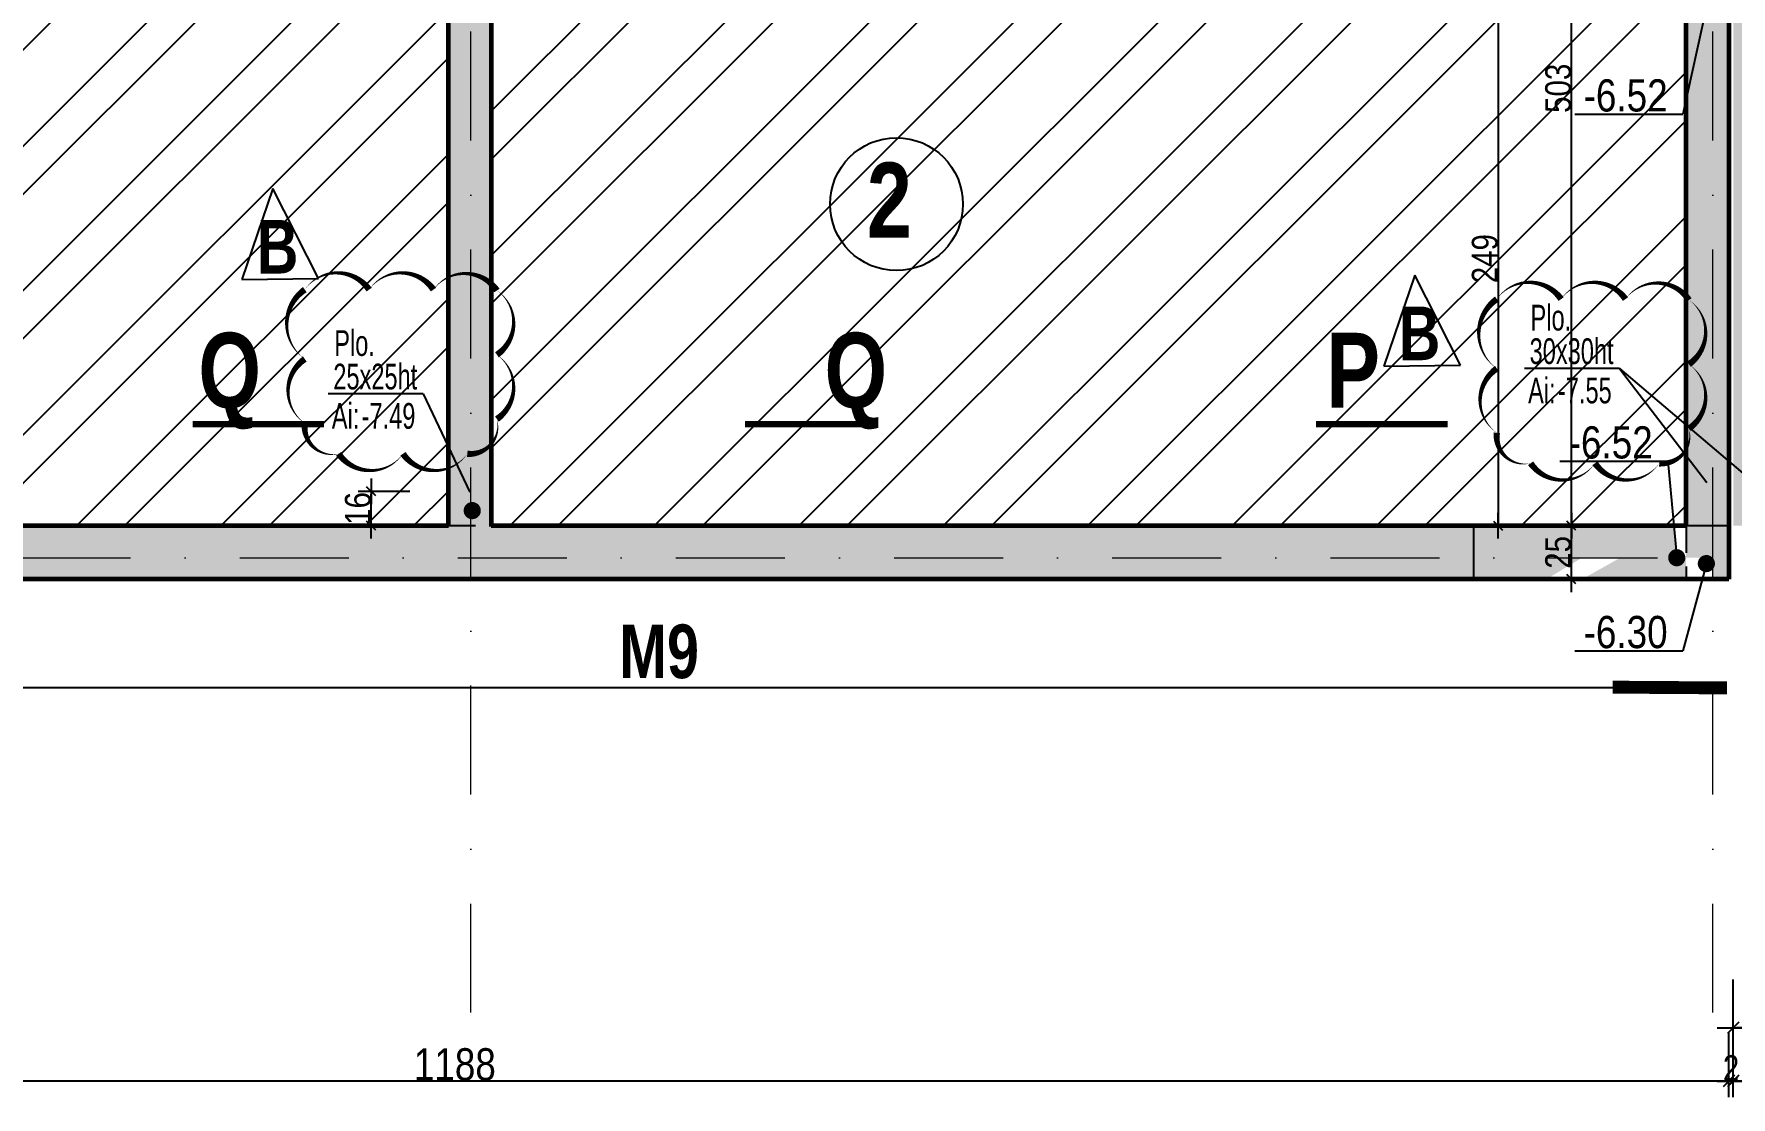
# Model space of a CAD drawing. Header units: millimetres. Extents: x 16050 to 21990, y -27198 to -22998.
# Drawn here: x 16915 to 17706, y -25696 to -25200 of the extents above; entities that cross this region are included whole.
import ezdxf
from ezdxf.enums import TextEntityAlignment as Align

# ---------------------------------------------------------------- set-up
doc = ezdxf.new("R2010")
doc.units = ezdxf.units.MM
doc.linetypes.add('CACHEX2', pattern=[19.05, 12.7, -6.35])
doc.linetypes.add('TIRETPTX2', pattern=[50.8, 25.4, -12.7, 0, -12.7])
for name, color, linetype in [('01_cote_gen', 4, 'Continuous'), ('01_murs_sup', 2, 'CACHEX2'), ('01_poch_murs', 253, 'Continuous'), ('01_resv', 32, 'Continuous'), ('01_texte', 230, 'Continuous'), ('AA_COTES', 2, 'Continuous')]:
    doc.layers.add(name, color=color, linetype=linetype)
doc.layers.add('01_murs_coup', color=5, linetype='Continuous', lineweight=60)
doc.layers.add('01_tram_axes', color=2, linetype='TIRETPTX2', lineweight=9)
doc.styles.add('ARIAL NA', font='ARIALN.TTF')
doc.styles.add('impact', font='impact.ttf')
doc.styles.add('STYLE2', font='ARIALN.TTF')
doc.dimstyles.new('JB50', dxfattribs={"dimscale": 0.1, "dimtxt": 150, "dimasz": 15, "dimexe": 0.1, "dimexo": 0.1, "dimgap": 0.09, "dimtad": 1, "dimdec": 1, "dimdsep": 46, "dimtxsty": 'STYLE2', "dimblk1": 'BOND_G', "dimblk2": 'BOND_D', "dimsah": 1, "dimcen": 1.5, "dimdle": 0.01, "dimse1": 1, "dimse2": 1, "dimclrd": 4, "dimclre": 2, "dimclrt": 6, "dimazin": 2, "dimtfac": 2.333333, "dimtdec": 1, "dimtix": 1, "dimtmove": 2, "dimatfit": 3, "dimldrblk": 'BOND_G', "dimfxl": 1, "dimtolj": 1, "dimtzin": 0, "dimarcsym": 0})
doc.dimstyles.new('JB50res', dxfattribs={"dimscale": 0.1, "dimtxt": 120, "dimasz": 12, "dimexe": 0.1, "dimexo": 0.1, "dimgap": 0.09, "dimtad": 1, "dimdec": 1, "dimdsep": 46, "dimtxsty": 'STYLE2', "dimblk1": 'BOND_G', "dimblk2": 'BOND_D', "dimsah": 1, "dimcen": 1.5, "dimdle": 0.01, "dimse1": 1, "dimse2": 1, "dimclrd": 4, "dimclre": 2, "dimclrt": 6, "dimazin": 2, "dimtfac": 2.333333, "dimtdec": 1, "dimtix": 1, "dimtmove": 2, "dimatfit": 3, "dimldrblk": 'BOND_G', "dimfxl": 1, "dimtolj": 1, "dimtzin": 0, "dimarcsym": 0})

# ---------------------------------------------------------------- blocks, each defined once
blk = doc.blocks.new('BOND_G')
at = {"layer": 'AA_COTES', "color": 0}
for p, q in [((0, -5), (0, 15)), ((5, 0), (-5, 0)), ((1.77, 1.77), (-1.77, -1.77))]:
    blk.add_line(p, q, dxfattribs=at)
blk = doc.blocks.new('BOND_D')
at = {"layer": 'AA_COTES', "color": 0}
for p, q in [((5, 0), (-5, 0)), ((-1.77, -1.77), (1.77, 1.77)), ((0, 5), (0, -15))]:
    blk.add_line(p, q, dxfattribs=at)
blk = doc.blocks.new('*D7358')
at = {"layer": '01_cote_gen', "color": 4, "lineweight": -2, "ltscale": 0.1, "transparency": 16777216}
blk.add_line((18575.72, -25663.69), (17708.72, -25663.69), dxfattribs=at)
at = {"layer": 'Defpoints', "color": 0, "ltscale": 0.1, "transparency": 16777216}
for p in [(17707.22, -25494.25), (18577.22, -25494.25), (17707.22, -25663.69)]:
    blk.add_point(p, dxfattribs=at)
at = {"layer": '01_cote_gen', "color": 4, "lineweight": -2, "ltscale": 0.1, "transparency": 16777216, "xscale": 1.5, "yscale": 1.5, "zscale": 1.5, "rotation": 180}
blk.add_blockref('BOND_D', (17707.22, -25663.69), dxfattribs=at)
at = {"layer": '01_cote_gen', "color": 4, "lineweight": -2, "ltscale": 0.1, "transparency": 16777216, "xscale": 1.5, "yscale": 1.5, "zscale": 1.5}
blk.add_blockref('BOND_G', (18577.22, -25663.69), dxfattribs=at)
at = {"layer": '01_cote_gen', "color": 6, "ltscale": 0.1, "transparency": 16777216, "insert": (18142.22, -25656.03), "char_height": 15, "attachment_point": 5, "style": 'STYLE2'}
blk.add_mtext('\\A1;870', dxfattribs=at)
blk = doc.blocks.new('*D7359')
at = {"layer": '01_cote_gen', "color": 4, "lineweight": -2, "ltscale": 0.1, "transparency": 16777216}
blk.add_line((19130.72, -25688.49), (17708.72, -25688.49), dxfattribs=at)
at = {"layer": 'Defpoints', "color": 0, "ltscale": 0.1, "transparency": 16777216}
for p in [(17707.22, -25669.69), (19132.22, -25669.69), (17707.22, -25688.49)]:
    blk.add_point(p, dxfattribs=at)
at = {"layer": '01_cote_gen', "color": 4, "lineweight": -2, "ltscale": 0.1, "transparency": 16777216, "xscale": 1.5, "yscale": 1.5, "zscale": 1.5, "rotation": 180}
blk.add_blockref('BOND_D', (17707.22, -25688.49), dxfattribs=at)
at = {"layer": '01_cote_gen', "color": 4, "lineweight": -2, "ltscale": 0.1, "transparency": 16777216, "xscale": 1.5, "yscale": 1.5, "zscale": 1.5}
blk.add_blockref('BOND_G', (19132.22, -25688.49), dxfattribs=at)
at = {"layer": '01_cote_gen', "color": 6, "ltscale": 0.1, "transparency": 16777216, "insert": (18419.72, -25680.82), "char_height": 15, "attachment_point": 5, "style": 'STYLE2'}
blk.add_mtext('\\A1;1425', dxfattribs=at)
blk = doc.blocks.new('*D7360')
at = {"layer": '01_cote_gen', "color": 4, "lineweight": -2, "ltscale": 0.1, "transparency": 16777216}
for p, q in [((17704.02, -25688.49), (17702.82, -25688.49)), ((17705.22, -25688.49), (17707.22, -25688.49)), ((17708.42, -25688.49), (17709.62, -25688.49))]:
    blk.add_line(p, q, dxfattribs=at)
at = {"layer": 'Defpoints', "color": 0, "ltscale": 0.1, "transparency": 16777216}
for p in [(17705.22, -25494.25), (17707.22, -25494.25), (17707.22, -25688.49)]:
    blk.add_point(p, dxfattribs=at)
at = {"layer": '01_cote_gen', "color": 4, "lineweight": -2, "ltscale": 0.1, "transparency": 16777216, "xscale": 1.2, "yscale": 1.2, "zscale": 1.2}
blk.add_blockref('BOND_G', (17705.22, -25688.49), dxfattribs=at)
at = {"layer": '01_cote_gen', "color": 4, "lineweight": -2, "ltscale": 0.1, "transparency": 16777216, "xscale": 1.2, "yscale": 1.2, "zscale": 1.2, "rotation": 180}
blk.add_blockref('BOND_D', (17707.22, -25688.49), dxfattribs=at)
at = {"layer": '01_cote_gen', "color": 6, "ltscale": 0.1, "transparency": 16777216, "insert": (17706.22, -25682.45), "char_height": 12, "attachment_point": 5, "style": 'STYLE2'}
blk.add_mtext('\\A1;2', dxfattribs=at)
blk = doc.blocks.new('*D7361')
at = {"layer": '01_cote_gen', "color": 4, "lineweight": -2, "ltscale": 0.1, "transparency": 16777216}
blk.add_line((17703.72, -25688.49), (16518.72, -25688.49), dxfattribs=at)
at = {"layer": 'Defpoints', "color": 0, "ltscale": 0.1, "transparency": 16777216}
for p in [(16517.22, -25519.21), (17705.22, -25676.43), (16517.22, -25688.49)]:
    blk.add_point(p, dxfattribs=at)
at = {"layer": '01_cote_gen', "color": 4, "lineweight": -2, "ltscale": 0.1, "transparency": 16777216, "xscale": 1.5, "yscale": 1.5, "zscale": 1.5, "rotation": 180}
blk.add_blockref('BOND_D', (16517.22, -25688.49), dxfattribs=at)
at = {"layer": '01_cote_gen', "color": 4, "lineweight": -2, "ltscale": 0.1, "transparency": 16777216, "xscale": 1.5, "yscale": 1.5, "zscale": 1.5}
blk.add_blockref('BOND_G', (17705.22, -25688.49), dxfattribs=at)
at = {"layer": '01_cote_gen', "color": 6, "ltscale": 0.1, "transparency": 16777216, "insert": (17111.22, -25680.82), "char_height": 15, "attachment_point": 5, "style": 'STYLE2'}
blk.add_mtext('\\A1;1188', dxfattribs=at)
blk = doc.blocks.new('*D7382')
at = {"layer": '01_cote_gen', "color": 4, "lineweight": -2, "ltscale": 0.1, "transparency": 16777216}
blk.add_line((17597.58, -25181.62), (17597.58, -25428.21), dxfattribs=at)
at = {"layer": 'Defpoints', "color": 0, "ltscale": 0.1, "transparency": 16777216}
for p in [(17561.94, -25180.42), (17584.27, -25429.41), (17597.58, -25429.41)]:
    blk.add_point(p, dxfattribs=at)
at = {"layer": '01_cote_gen', "color": 4, "lineweight": -2, "ltscale": 0.1, "transparency": 16777216, "xscale": 1.2, "yscale": 1.2, "zscale": 1.2}
for name, p, rotation in [('BOND_G', (17597.58, -25180.42), 90), ('BOND_D', (17597.58, -25429.41), 270)]:
    blk.add_blockref(name, p, dxfattribs=dict(at, rotation=rotation))
at = {"layer": '01_cote_gen', "color": 6, "ltscale": 0.1, "transparency": 16777216, "insert": (17591.45, -25304.91), "char_height": 12, "attachment_point": 5, "rotation": 90, "style": 'STYLE2'}
blk.add_mtext('\\A1;249', dxfattribs=at)
blk = doc.blocks.new('*D7398')
at = {"layer": '01_cote_gen', "color": 4, "lineweight": -2, "ltscale": 0.1, "transparency": 16777216}
blk.add_line((17631.8, -25453.21), (17631.8, -25430.61), dxfattribs=at)
at = {"layer": 'Defpoints', "color": 0, "ltscale": 0.1, "transparency": 16777216}
for p in [(17631.8, -25429.41), (17656.95, -25429.41), (17656.95, -25454.41)]:
    blk.add_point(p, dxfattribs=at)
at = {"layer": '01_cote_gen', "color": 4, "lineweight": -2, "ltscale": 0.1, "transparency": 16777216, "xscale": 1.2, "yscale": 1.2, "zscale": 1.2}
for name, p, rotation in [('BOND_D', (17631.8, -25429.41), 90), ('BOND_G', (17631.8, -25454.41), 270)]:
    blk.add_blockref(name, p, dxfattribs=dict(at, rotation=rotation))
at = {"layer": '01_cote_gen', "color": 6, "ltscale": 0.1, "transparency": 16777216, "insert": (17625.66, -25441.91), "char_height": 12, "attachment_point": 5, "rotation": 90, "style": 'STYLE2'}
blk.add_mtext('\\A1;25', dxfattribs=at)
blk = doc.blocks.new('*D7399')
at = {"layer": '01_cote_gen', "color": 4, "lineweight": -2, "ltscale": 0.1, "transparency": 16777216}
blk.add_line((17631.8, -25428.21), (17631.8, -24927.61), dxfattribs=at)
at = {"layer": 'Defpoints', "color": 0, "ltscale": 0.1, "transparency": 16777216}
for p in [(17631.8, -24926.41), (17668.48, -24926.41), (17649.8, -25429.41)]:
    blk.add_point(p, dxfattribs=at)
at = {"layer": '01_cote_gen', "color": 4, "lineweight": -2, "ltscale": 0.1, "transparency": 16777216, "xscale": 1.2, "yscale": 1.2, "zscale": 1.2}
for name, p, rotation in [('BOND_D', (17631.8, -24926.41), 90), ('BOND_G', (17631.8, -25429.41), 270)]:
    blk.add_blockref(name, p, dxfattribs=dict(at, rotation=rotation))
at = {"layer": '01_cote_gen', "color": 6, "ltscale": 0.1, "transparency": 16777216, "insert": (17625.66, -25225.44), "char_height": 12, "attachment_point": 5, "rotation": 90, "style": 'STYLE2'}
blk.add_mtext('\\A1;503', dxfattribs=at)
blk = doc.blocks.new('*D7825')
at = {"layer": '01_texte', "color": 4, "lineweight": -2, "ltscale": 200, "transparency": 16777216}
blk.add_line((17072.2, -25428.21), (17072.2, -25414.64), dxfattribs=at)
at = {"layer": 'Defpoints', "color": 0, "ltscale": 200, "transparency": 16777216}
for p in [(17072.2, -25413.44), (17097.33, -25413.44), (17118.87, -25429.41)]:
    blk.add_point(p, dxfattribs=at)
at = {"layer": '01_texte', "color": 4, "lineweight": -2, "ltscale": 200, "transparency": 16777216, "xscale": 1.2, "yscale": 1.2, "zscale": 1.2}
for name, p, rotation in [('BOND_D', (17072.2, -25413.44), 90), ('BOND_G', (17072.2, -25429.41), 270)]:
    blk.add_blockref(name, p, dxfattribs=dict(at, rotation=rotation))
at = {"layer": '01_texte', "color": 6, "ltscale": 200, "transparency": 16777216, "insert": (17066.07, -25421.43), "char_height": 12, "attachment_point": 5, "rotation": 90, "style": 'STYLE2'}
blk.add_mtext('\\A1;16', dxfattribs=at)

msp = doc.modelspace()

# ---------------------------------------------------------------- hatches: boundary and pattern name
at = {"layer": '01_poch_murs', "ltscale": 200}
h = msp.add_hatch(color=256, dxfattribs=at)
h.dxf.hatch_style = 1
h.paths.add_polyline_path([(18710.22, -25140.42), (18692.22, -25140.42), (18692.22, -25180.42), (18710.22, -25180.42)])
h.paths.add_polyline_path([(18710.22, -25180.42), (18692.22, -25180.42), (18692.22, -25429.41), (18685.22, -25429.41), (18685.22, -25454.41), (18685.22, -25429.41), (18720.22, -25429.41), (18720.22, -25429.41), (18710.22, -25429.41)])
edge = h.paths.add_edge_path()
edge.add_line((17586.22, -25454.41), (17586.22, -25429.41))
edge.add_line((17586.22, -25429.41), (17128.22, -25429.41))
edge.add_line((17128.22, -25429.41), (17128.22, -25006.43))
edge.add_line((17128.22, -25006.43), (17108.22, -25006.43))
edge.add_line((17108.22, -25006.43), (17108.22, -25429.41))
edge.add_line((17108.22, -25429.41), (16517.22, -25429.41))
edge.add_line((16517.22, -25429.41), (16517.22, -25006.43))
edge.add_line((16517.22, -25006.43), (16497.22, -25006.43))
edge.add_line((16497.22, -25006.43), (16497.22, -25429.42))
edge.add_line((16497.22, -25429.42), (16453.84, -25429.41))
edge.add_arc((15648.21, -25004.12), 911, 330.37439, 332.17018, ccw=False)
edge.add_line((16440.12, -25454.45), (16497.22, -25454.45))
edge.add_line((16497.22, -25454.45), (16517.22, -25454.45))
edge.add_line((16517.22, -25454.45), (16517.22, -25454.41))
edge.add_line((16517.22, -25454.41), (17586.22, -25454.41))
h.paths.add_polyline_path([(17685.22, -25429.41), (17705.22, -25429.41), (17705.22, -25006.43), (17685.22, -25006.43)])
h.paths.add_polyline_path([(18554.22, -25429.41), (18572.22, -25429.41), (18572.22, -25006.41), (18554.22, -25006.41)])
h.paths.add_polyline_path([(17707.22, -25429.41), (17727.22, -25429.41), (17727.22, -25006.43), (17707.22, -25006.43)])
h.paths.add_polyline_path([(18284.22, -25429.41), (18304.22, -25429.41), (18304.22, -25006.41), (18284.22, -25006.41)])
h = msp.add_hatch(dxfattribs=at)
h.set_pattern_fill('ANSI32', color=256, scale=5)
h.paths.add_polyline_path([(17108.22, -25180.42), (16522.22, -25180.42), (16522.22, -25429.41), (17108.22, -25429.41)])
h.paths.add_polyline_path([(17685.22, -25180.42), (17128.22, -25180.42), (17128.22, -25429.41), (17685.22, -25429.41)])
h = msp.add_hatch(color=256, dxfattribs=at)
h.dxf.hatch_style = 1
h.paths.add_polyline_path([(17661.64, -25429.41), (17586.22, -25429.41), (17586.22, -25444.41), (17636.77, -25444.41)])
h.paths.add_polyline_path([(17636.77, -25444.41), (17586.22, -25444.41), (17586.22, -25454.41), (17620.19, -25454.41)])
h.paths.add_polyline_path([(17679.61, -25430.34), (17679.52, -25429.41), (17661.64, -25429.41), (17636.77, -25444.41), (17654.6, -25444.41)])
h.paths.add_polyline_path([(17679.61, -25430.34), (17654.6, -25444.41), (17678.91, -25444.41, -0.38739), (17680.73, -25442.42)])
h.paths.add_polyline_path([(17685.22, -25444.41), (17682.91, -25444.41, -1), (17678.91, -25444.41), (17654.6, -25444.41), (17636.82, -25454.41), (17685.22, -25454.41)])
h.paths.add_polyline_path([(17697.73, -25429.41), (17685.22, -25429.41), (17685.22, -25444.41), (17697.73, -25444.41)])
h.paths.add_polyline_path([(17705.22, -25429.41), (17697.73, -25429.41), (17697.73, -25444.41), (17705.22, -25444.41)])
h.paths.add_polyline_path([(17705.22, -25444.41), (17697.73, -25444.41), (17697.73, -25454.41), (17705.22, -25454.41)])
h.paths.add_polyline_path([(17638.09, -25452.47), (17638.09, -25431.18), (17613.11, -25431.18), (17613.11, -25452.47)], flags=9)

# ---------------------------------------------------------------- linework, layer by layer
at = {"layer": '01_murs_coup'}
for p, q in [((17108.22, -25429.41), (17108.22, -24926.41)), ((17128.22, -24926.41), (17128.22, -25429.41)), ((17685.22, -25429.41), (17685.22, -24926.41)), ((17705.22, -24926.41), (17705.22, -25454.41)), ((16517.22, -25429.41), (17108.22, -25429.41)), ((17128.22, -25429.41), (17685.22, -25429.41)), ((17705.22, -25454.41), (16517.22, -25454.41))]:
    msp.add_line(p, q, dxfattribs=at)
at = {"layer": '01_murs_sup'}
for p, q in [((17108.22, -25429.41), (17128.22, -25429.41)), ((17685.22, -25429.41), (17685.22, -25454.41))]:
    msp.add_line(p, q, dxfattribs=at)
at = {"layer": '01_poch_murs', "ltscale": 200}
for p, q in [((17586.22, -25429.41), (17586.22, -25454.41)), ((17685.22, -25429.41), (17705.22, -25429.41))]:
    msp.add_line(p, q, dxfattribs=at)
at = {"layer": '01_resv', "ltscale": 200}
for points in [[(17684.86, -25394.36), (17704.94, -25394.36), (17704.94, -25424.36), (17684.86, -25424.36)], [(17108.22, -25401.34), (17128.22, -25401.34), (17128.22, -25426.34), (17108.22, -25426.34)]]:
    msp.add_solid(points, dxfattribs=at)
at = {"layer": '01_texte'}
for p, q in [((17694.71, -25187.5), (17683.72, -25237.57)), ((17633.37, -25237.57), (17683.72, -25237.57)), ((17026.34, -25272.2), (17011.92, -25314.63)), ((17047.72, -25314.23), (17026.34, -25272.2)), ((17011.92, -25314.63), (17047.72, -25314.23)), ((17558.72, -25312.61), (17544.3, -25355.05)), ((17580.11, -25354.64), (17558.72, -25312.61)), ((17544.3, -25355.05), (17580.11, -25354.64)), ((17654.18, -25356.11), (17609.89, -25356.11)), ((17096.43, -25367.96), (17052.15, -25367.96)), ((17626.4, -25399.42), (17676.74, -25399.42)), ((17676.74, -25399.42), (17680.91, -25444.41)), ((17694.71, -25447.15), (17683.72, -25487.88)), ((17633.37, -25487.88), (17683.72, -25487.88)), ((17704.31, -25505.14), (16506.65, -25505.14))]:
    msp.add_line(p, q, dxfattribs=at)
at = {"layer": '01_texte', "ltscale": 200}
for p, q in [((17654.18, -25356.11), (17694.9, -25409.36)), ((17654.18, -25356.11), (17716.9, -25409.36)), ((17096.43, -25367.96), (17118.22, -25413.84))]:
    msp.add_line(p, q, dxfattribs=at)
at = {"layer": '01_texte'}
for points in [[(17041.26, -25319.34, 0, 3, -0.520567), (17071.26, -25319.34, 0, 3, -0.520567), (17101.26, -25319.34, 0, 3, -0.520567), (17130.85, -25319.75, 0, 3, -0.520567), (17130.85, -25349.75, 0, 3, -0.520567), (17130.85, -25379.75, 0, 3, -0.520567), (17117.03, -25395.94, 0, 3, -0.520567), (17087.03, -25395.94, 0, 3, -0.520567), (17057.03, -25395.94, 0, 3, -0.520567), (17041.26, -25381.71, 0, 3, -0.520567), (17041.26, -25351.71, 0, 3, -0.520567)], [(17597.01, -25323.77, 0, 3, -0.520567), (17627.01, -25323.77, 0, 3, -0.520567), (17657.01, -25323.77, 0, 3, -0.520567), (17686.6, -25324.18, 0, 3, -0.520567), (17686.6, -25354.18, 0, 3, -0.520567), (17686.6, -25384.18, 0, 3, -0.520567), (17672.78, -25400.37, 0, 3, -0.520567), (17642.78, -25400.37, 0, 3, -0.520567), (17612.78, -25400.37, 0, 3, -0.520567), (17597.01, -25386.14, 0, 3, -0.520567), (17597.01, -25356.14, 0, 3, -0.520567)]]:
    msp.add_lwpolyline(points, format="xyseb", close=True, dxfattribs=at)
for points, const_width in [([(17050.29, -25382.13), (16989.01, -25382.13)], 3), ([(17307.84, -25382.13), (17246.56, -25382.13)], 3), ([(17574.06, -25382.13), (17512.78, -25382.13)], 3), ([(17704.31, -25505.14), (17651.03, -25504.78)], 6), ([(17704.31, -25505.14), (17660.15, -25504.78)], 3)]:
    msp.add_lwpolyline(points, dxfattribs=dict(at, const_width=const_width))
at = {"layer": '01_texte', "const_width": 4}
for points in [[(17117.33, -25422.44, 1), (17121.33, -25422.44, 1)], [(17682.91, -25444.41, -1), (17678.91, -25444.41, -1)], [(17696.71, -25447.15, -1), (17692.71, -25447.15, -1)]]:
    msp.add_lwpolyline(points, format="xyb", close=True, dxfattribs=at)
at = {"layer": '01_texte'}
msp.add_circle((17317.13, -25279.49), 30.98, dxfattribs=at)
at = {"layer": '01_tram_axes', "color": 253, "ltscale": 2}
for p, q in [((17118.7, -25656.58), (17118.7, -23114.83)), ((17697.73, -25656.58), (17697.7, -23114.83)), ((16197.32, -25444.41), (19342.3, -25444.41))]:
    msp.add_line(p, q, dxfattribs=at)

# ---------------------------------------------------------------- texts
at = {"layer": '01_texte', "style": 'ARIAL NA'}
for s, p in [('-6.52', (17637.49, -25236.26)), ('-6.52', (17630.52, -25398.11)), ('-6.30', (17637.49, -25486.57))]:
    msp.add_text(s, height=15, dxfattribs=at).set_placement(p)
at = {"layer": '01_texte', "style": 'impact'}
msp.add_text('2', height=35, dxfattribs=at).set_placement((17313.79, -25277.61), align=Align.MIDDLE_CENTER)
for s, p in [('B', (17028.61, -25319.34)), ('B', (17561, -25359.76)), (' M9', (17202.69, -25508.07))]:
    msp.add_text(s, height=25, dxfattribs=at).set_placement(p, align=Align.BOTTOM_CENTER)
at = {"layer": '01_texte', "style": 'ARIAL NA', "width": 0.8}
for s, p in [('Plo.', (17622.22, -25342.03)), ('Plo.', (17064.47, -25353.88)), ('Ai: ', (17619.54, -25376)), ('Ai: ', (17061.8, -25387.85))]:
    msp.add_text(s, height=12, dxfattribs=at).set_placement(p, align=Align.BOTTOM_CENTER)
at = {"layer": '01_texte', "style": 'impact'}
for s, p in [('Q', (17006.25, -25384.99)), ('Q', (17298.18, -25384.99)), ('P', (17530.02, -25384.99))]:
    msp.add_text(s, height=35, rotation=0, dxfattribs=at).set_placement(p, align=Align.BOTTOM_CENTER)
at = {"layer": '01_texte', "style": 'ARIAL NA', "width": 0.8}
for s, p in [('30x30ht', (17612.31, -25357.66)), ('25x25ht', (17054.56, -25369.51)), ('-7.55', (17625.52, -25376)), ('-7.49', (17067.77, -25387.85))]:
    msp.add_text(s, height=12, dxfattribs=at).set_placement(p, align=Align.BOTTOM_LEFT)

# ---------------------------------------------------------------- dimensions: what is measured, and where the dimension line sits
at = {"layer": '01_cote_gen', "ltscale": 0.1}
dim = msp.add_linear_dim(base=(17631.8, -24926.41), p1=(17649.8, -25429.41), p2=(17668.48, -24926.41), angle=90, dimstyle='JB50res', dxfattribs=at)
dim.commit()
dim.dimension.update_dxf_attribs({"geometry": '*D7399', "text_midpoint": (17625.66, -25225.44), "dimtype": 160})
for base, p1, p2, picture, middle in [((17597.58, -25429.41), (17561.94, -25180.42), (17584.27, -25429.41), '*D7382', (17591.45, -25304.91)), ((17631.8, -25429.41), (17656.95, -25454.41), (17656.95, -25429.41), '*D7398', (17625.66, -25441.91))]:
    dim = msp.add_linear_dim(base=base, p1=p1, p2=p2, angle=90, dimstyle='JB50res', dxfattribs=at)
    dim.commit()
    dim.dimension.update_dxf_attribs({"geometry": picture, "text_midpoint": middle})
for base, p1, p2, dimstyle, picture, middle in [((17707.22, -25688.49), (17705.22, -25494.25), (17707.22, -25494.25), 'JB50res', '*D7360', (17706.22, -25682.45)), ((17707.22, -25663.69), (18577.22, -25494.25), (17707.22, -25494.25), 'JB50', '*D7358', (18142.22, -25656.03)), ((16517.22, -25688.49), (17705.22, -25676.43), (16517.22, -25519.21), 'JB50', '*D7361', (17111.22, -25680.82)), ((17707.22, -25688.49), (19132.22, -25669.69), (17707.22, -25669.69), 'JB50', '*D7359', (18419.72, -25680.82))]:
    dim = msp.add_linear_dim(base=base, p1=p1, p2=p2, dimstyle=dimstyle, dxfattribs=at)
    dim.commit()
    dim.dimension.update_dxf_attribs({"geometry": picture, "text_midpoint": middle})
at = {"layer": '01_texte', "ltscale": 200}
dim = msp.add_linear_dim(base=(17072.2, -25413.44), p1=(17118.87, -25429.41), p2=(17097.33, -25413.44), angle=90, dimstyle='JB50res', dxfattribs=at)
dim.commit()
dim.dimension.update_dxf_attribs({"geometry": '*D7825', "text_midpoint": (17066.07, -25421.43)})

doc.saveas('drawing.dxf')
